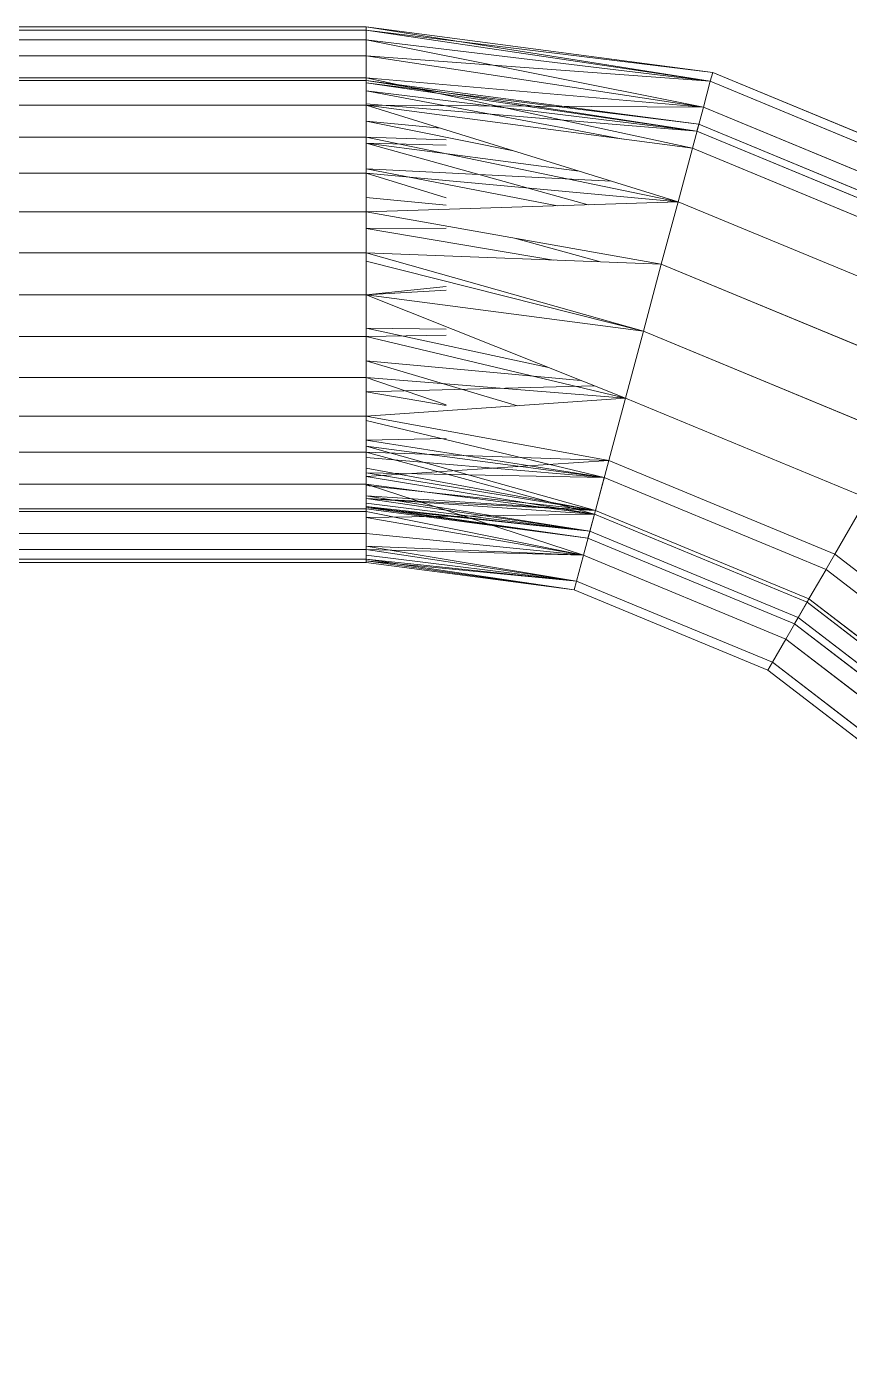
# Model space of a CAD drawing. Header units: centimetres. Extents: x -13689 to 3489, y -437 to 1921.
# Drawn here: x -2969.434 to -2967.899, y 188.8 to 191.3 of the extents above; entities that cross this region are included whole.
import ezdxf

# ---------------------------------------------------------------- set-up
doc = ezdxf.new("R2010")
doc.units = ezdxf.units.CM
doc.layers.add('M-EQPM', color=7, linetype='Continuous', lineweight=9)

# ---------------------------------------------------------------- blocks, each defined once
blk = doc.blocks.new('EQ-05-007 - EQ-05-007_dwg_Agrupar_308-V23-Sección 3-2')
at = {"layer": 'M-EQPM', "color": 136, "true_color": 0x007f7f}
for p, q in [((-2101.6775, 191.3), (-2104.9105, 191.3)), ((-2101.6775, 191.3), (-2104.9105, 191.3)), ((-2101.6775, 191.2938), (-2104.9105, 191.2938)), ((-2101.6775, 191.2755), (-2104.9105, 191.2755)), ((-2101.0305, 191.2148), (-2101.6775, 191.3)), ((-2101.0349, 191.1984), (-2101.6775, 191.3)), ((-2101.6775, 191.3), (-2101.6775, 191.2938)), ((-2101.0349, 191.1984), (-2101.6775, 191.2938)), ((-2101.6775, 191.2755), (-2101.6775, 191.2938)), ((-2101.0305, 191.2148), (-2101.6775, 191.2938)), ((-2101.6775, 191.2938), (-2101.0349, 191.1984)), ((-2101.6775, 191.2455), (-2101.6775, 191.2755)), ((-2101.0349, 191.1984), (-2101.6775, 191.2755)), ((-2101.0349, 191.1984), (-2101.6775, 191.2755)), ((-2101.6775, 191.2755), (-2101.0478, 191.1501)), ((-2101.6775, 191.2455), (-2104.9105, 191.2455)), ((-2101.6775, 191.2045), (-2101.6775, 191.2455)), ((-2101.0478, 191.1501), (-2101.6775, 191.2455)), ((-2101.6775, 191.2455), (-2101.0349, 191.1984)), ((-2101.0478, 191.1501), (-2101.6775, 191.2455)), ((-2101.6775, 191.2045), (-2104.9105, 191.2045)), ((-2101.6775, 191.1536), (-2101.6775, 191.2045)), ((-2101.0684, 191.0734), (-2101.6775, 191.2045)), ((-2101.6775, 191.2045), (-2101.0478, 191.1501)), ((-2101.0478, 191.1501), (-2101.6775, 191.2045)), ((-2101.0349, 191.1984), (-2101.0305, 191.2148)), ((-2101.0305, 191.2148), (-2101.0349, 191.1984)), ((-2101.0305, 191.2148), (-2100.4275, 190.9651)), ((-2101.6775, 191.2), (-2104.9105, 191.2)), ((-2101.0563, 191.1182), (-2101.6775, 191.2)), ((-2101.0599, 191.1051), (-2101.6775, 191.2)), ((-2101.0599, 191.1051), (-2101.6775, 191.1951)), ((-2101.0563, 191.1182), (-2101.6775, 191.1951)), ((-2101.6775, 191.1951), (-2101.0599, 191.1051)), ((-2101.0599, 191.1051), (-2101.6775, 191.1804)), ((-2101.0599, 191.1051), (-2101.6775, 191.1804)), ((-2101.6775, 191.1804), (-2101.1978, 191.0904)), ((-2101.6775, 191.1804), (-2101.1978, 191.0904)), ((-2101.0599, 191.1051), (-2101.6775, 191.1804)), ((-2101.0478, 191.1501), (-2101.0349, 191.1984)), ((-2101.0349, 191.1984), (-2101.0478, 191.1501)), ((-2101.0349, 191.1984), (-2100.436, 190.9503)), ((-2101.0349, 191.1984), (-2100.436, 190.9503)), ((-2101.6775, 191.1536), (-2104.9105, 191.1536)), ((-2101.6775, 191.1564), (-2101.0599, 191.1051)), ((-2101.0599, 191.1051), (-2101.6775, 191.1564)), ((-2101.0952, 190.9733), (-2101.6775, 191.1536)), ((-2101.6775, 191.0939), (-2101.6775, 191.1536)), ((-2101.6775, 191.1536), (-2101.0684, 191.0734)), ((-2101.0478, 191.1501), (-2101.6775, 191.1536)), ((-2101.0684, 191.0734), (-2101.0478, 191.1501)), ((-2101.0478, 191.1501), (-2101.0684, 191.0734)), ((-2101.0478, 191.1501), (-2100.461, 190.9071)), ((-2101.0478, 191.1501), (-2100.461, 190.9071)), ((-2101.4023, 191.0684), (-2101.6775, 191.1236)), ((-2101.6775, 191.1236), (-2101.5385, 191.1105)), ((-2101.5385, 191.1105), (-2101.6775, 191.1236)), ((-2101.6775, 191.1236), (-2101.5385, 191.1105)), ((-2101.4023, 191.0684), (-2101.6775, 191.1236)), ((-2101.6775, 191.1236), (-2101.5385, 191.1105)), ((-2101.5385, 191.1105), (-2101.6775, 191.1236)), ((-2101.0599, 191.1051), (-2101.0563, 191.1182)), ((-2101.0563, 191.1182), (-2101.0599, 191.1051)), ((-2101.0599, 191.1051), (-2100.4843, 190.8667)), ((-2101.0599, 191.1051), (-2100.4843, 190.8667)), ((-2101.0563, 191.1182), (-2100.4775, 190.8785)), ((-2101.6775, 191.0939), (-2104.4573, 191.0939)), ((-2101.0952, 190.9733), (-2101.6775, 191.0939)), ((-2101.6775, 191.027), (-2101.6775, 191.0939)), ((-2101.5283, 191.0889), (-2101.6775, 191.0939)), ((-2101.6775, 191.0939), (-2101.0952, 190.9733)), ((-2101.5283, 191.0889), (-2101.6775, 191.0939)), ((-2101.6775, 191.0939), (-2101.5283, 191.0889)), ((-2101.0952, 190.9733), (-2101.6775, 191.0939)), ((-2101.2628, 190.9679), (-2101.6775, 191.0828)), ((-2101.6775, 191.0828), (-2101.2799, 191.0305)), ((-2101.5283, 191.0788), (-2101.6775, 191.0828)), ((-2101.6775, 191.0828), (-2101.2799, 191.0305)), ((-2101.6775, 191.0828), (-2101.2799, 191.0305)), ((-2101.2628, 190.9679), (-2101.6775, 191.0828)), ((-2101.6775, 191.0828), (-2101.5283, 191.0788)), ((-2101.2799, 191.0305), (-2101.6775, 191.0828)), ((-2101.0952, 190.9733), (-2101.0684, 191.0734)), ((-2101.0684, 191.0734), (-2100.5007, 190.8382)), ((-2101.6775, 191.027), (-2104.1894, 191.027)), ((-2101.3203, 190.9661), (-2101.6775, 191.0351)), ((-2101.2195, 191.0118), (-2101.6775, 191.0351)), ((-2101.6775, 191.0351), (-2101.3203, 190.9661)), ((-2101.6775, 191.0351), (-2101.3203, 190.9661)), ((-2101.6775, 191.0351), (-2101.3203, 190.9661)), ((-2101.6775, 191.0351), (-2101.3203, 190.9661)), ((-2101.6775, 191.0351), (-2101.2195, 191.0118)), ((-2101.6775, 190.9545), (-2101.6775, 191.027)), ((-2101.0952, 190.9733), (-2101.6775, 191.027)), ((-2101.0952, 190.9733), (-2101.6775, 191.027)), ((-2101.6775, 191.027), (-2101.5283, 190.9809)), ((-2101.0952, 190.9733), (-2101.6775, 191.027)), ((-2101.5283, 190.9668), (-2101.6775, 190.9816)), ((-2101.5283, 190.9668), (-2101.6775, 190.9816)), ((-2101.5283, 190.9668), (-2101.6775, 190.9816)), ((-2101.5283, 190.9668), (-2101.6775, 190.9816)), ((-2101.5283, 190.9668), (-2101.6775, 190.9816)), ((-2101.5283, 190.9668), (-2101.6775, 190.9816)), ((-2101.6775, 190.9545), (-2103.9566, 190.9545)), ((-2101.6775, 190.9545), (-2101.0952, 190.9733)), ((-2101.6775, 190.8782), (-2101.6775, 190.9545)), ((-2101.1264, 190.8569), (-2101.6775, 190.9545)), ((-2101.1264, 190.8569), (-2101.0952, 190.9733)), ((-2101.0952, 190.9733), (-2100.5525, 190.7486)), ((-2101.0952, 190.9733), (-2100.5525, 190.7486)), ((-2101.0952, 190.9733), (-2100.5525, 190.7486)), ((-2101.6775, 190.9236), (-2101.5283, 190.924)), ((-2101.6775, 190.9236), (-2101.5283, 190.924)), ((-2101.3277, 190.8647), (-2101.6775, 190.9236)), ((-2101.3277, 190.8647), (-2101.6775, 190.9236)), ((-2101.3277, 190.8647), (-2101.6775, 190.9236)), ((-2101.6775, 190.9236), (-2101.3277, 190.8647)), ((-2101.3277, 190.8647), (-2101.6775, 190.9236)), ((-2101.4007, 190.9055), (-2101.24, 190.8613)), ((-2101.24, 190.8613), (-2101.4007, 190.9055)), ((-2101.4007, 190.9055), (-2101.24, 190.8613)), ((-2101.6775, 190.8782), (-2103.6022, 190.8782)), ((-2101.6775, 190.8), (-2101.6775, 190.8782)), ((-2101.1599, 190.7319), (-2101.6775, 190.8782)), ((-2101.6775, 190.8782), (-2101.1264, 190.8569)), ((-2101.6775, 190.8782), (-2101.1264, 190.8569)), ((-2101.1599, 190.7319), (-2101.6775, 190.8626)), ((-2101.6775, 190.8626), (-2101.1599, 190.7319)), ((-2101.6775, 190.8626), (-2101.1599, 190.7319)), ((-2101.1599, 190.7319), (-2101.1264, 190.8569)), ((-2101.1264, 190.8569), (-2101.1599, 190.7319)), ((-2101.1264, 190.8569), (-2100.6128, 190.6441)), ((-2101.5283, 190.8154), (-2101.6775, 190.8)), ((-2101.6775, 190.8), (-2101.5283, 190.8154)), ((-2101.5283, 190.8154), (-2101.6775, 190.8)), ((-2101.5283, 190.8087), (-2101.6775, 190.8)), ((-2101.6775, 190.8), (-2101.5283, 190.8087)), ((-2101.5283, 190.8087), (-2101.6775, 190.8)), ((-2101.6775, 190.8), (-2103.5297, 190.8)), ((-2101.1934, 190.6069), (-2101.6775, 190.8)), ((-2101.6775, 190.7218), (-2101.6775, 190.8)), ((-2101.6775, 190.8), (-2101.1599, 190.7319)), ((-2101.3372, 190.6642), (-2101.6775, 190.7374)), ((-2101.5283, 190.7358), (-2101.6775, 190.7374)), ((-2101.6775, 190.7374), (-2101.3372, 190.6642)), ((-2101.3372, 190.6642), (-2101.6775, 190.7374)), ((-2101.3372, 190.6642), (-2101.6775, 190.7374)), ((-2101.6775, 190.7374), (-2101.3372, 190.6642)), ((-2101.6775, 190.7374), (-2101.5283, 190.7358)), ((-2101.1934, 190.6069), (-2101.1599, 190.7319)), ((-2101.1599, 190.7319), (-2100.6775, 190.5321)), ((-2101.6775, 190.7218), (-2103.4572, 190.7218)), ((-2101.5283, 190.7247), (-2101.6775, 190.7218)), ((-2101.1934, 190.6069), (-2101.6775, 190.7218)), ((-2101.6775, 190.6455), (-2101.6775, 190.7218)), ((-2101.6775, 190.7218), (-2101.1934, 190.6069)), ((-2101.1934, 190.6069), (-2101.6775, 190.7218)), ((-2101.6775, 190.7218), (-2101.1934, 190.6069)), ((-2101.2765, 190.64), (-2101.6775, 190.6764)), ((-2101.2765, 190.64), (-2101.6775, 190.6764)), ((-2101.6775, 190.6764), (-2101.3947, 190.5928)), ((-2101.6775, 190.6764), (-2101.2765, 190.64)), ((-2101.6775, 190.6764), (-2101.2765, 190.64)), ((-2101.2765, 190.64), (-2101.6775, 190.6764)), ((-2101.3947, 190.5928), (-2101.6775, 190.6764)), ((-2101.6775, 190.6455), (-2103.3865, 190.6455)), ((-2101.6775, 190.573), (-2101.6775, 190.6455)), ((-2101.1934, 190.6069), (-2101.6775, 190.6455)), ((-2101.1934, 190.6069), (-2101.6775, 190.6455)), ((-2101.6775, 190.6455), (-2101.5283, 190.5944)), ((-2101.1934, 190.6069), (-2101.6775, 190.6455)), ((-2101.1934, 190.6069), (-2101.6775, 190.6455)), ((-2101.6775, 190.6184), (-2101.2516, 190.6301)), ((-2101.2516, 190.6301), (-2101.6775, 190.6184)), ((-2101.5283, 190.5929), (-2101.6775, 190.6184)), ((-2101.5283, 190.5929), (-2101.6775, 190.6184)), ((-2101.5283, 190.5929), (-2101.6775, 190.6184)), ((-2101.5283, 190.5929), (-2101.6775, 190.6184)), ((-2101.6775, 190.6184), (-2101.5283, 190.5929)), ((-2101.6775, 190.573), (-2101.1934, 190.6069)), ((-2101.2246, 190.4904), (-2101.1934, 190.6069)), ((-2101.1934, 190.6069), (-2100.7422, 190.42)), ((-2101.6775, 190.573), (-2103.2917, 190.573)), ((-2101.6775, 190.5061), (-2101.6775, 190.573)), ((-2101.2246, 190.4904), (-2101.6775, 190.573)), ((-2101.2331, 190.4586), (-2101.6775, 190.5649)), ((-2101.2331, 190.4586), (-2101.6775, 190.5649)), ((-2101.5283, 190.5317), (-2101.6775, 190.5285)), ((-2101.5283, 190.5317), (-2101.6775, 190.5285)), ((-2101.6775, 190.5285), (-2101.2331, 190.4586)), ((-2101.6775, 190.5285), (-2101.2331, 190.4586)), ((-2101.6775, 190.5061), (-2103.1471, 190.5061)), ((-2101.2495, 190.3972), (-2101.6775, 190.5172)), ((-2101.2331, 190.4586), (-2101.6775, 190.5172)), ((-2101.2514, 190.3903), (-2101.6775, 190.5061)), ((-2101.6775, 190.4464), (-2101.6775, 190.5061)), ((-2101.6775, 190.5061), (-2101.2246, 190.4904)), ((-2101.2246, 190.4904), (-2101.6775, 190.5061)), ((-2101.6775, 190.5061), (-2101.2246, 190.4904)), ((-2101.2331, 190.4586), (-2101.6775, 190.4958)), ((-2101.2246, 190.4904), (-2101.6775, 190.4606)), ((-2101.2495, 190.3972), (-2101.6775, 190.4764)), ((-2101.2514, 190.3903), (-2101.2246, 190.4904)), ((-2101.2246, 190.4904), (-2101.2514, 190.3903)), ((-2101.2246, 190.4904), (-2100.8025, 190.3155)), ((-2101.2331, 190.4586), (-2101.6775, 190.4674)), ((-2101.6775, 190.4674), (-2101.2495, 190.3972)), ((-2101.2514, 190.3903), (-2101.6775, 190.4606)), ((-2101.2495, 190.3972), (-2101.2331, 190.4586)), ((-2101.2331, 190.4586), (-2101.2495, 190.3972)), ((-2101.2331, 190.4586), (-2100.8189, 190.2871)), ((-2101.2331, 190.4586), (-2100.8189, 190.2871)), ((-2101.2331, 190.4586), (-2100.8189, 190.2871)), ((-2101.2331, 190.4586), (-2100.8189, 190.2871)), ((-2101.6775, 190.4464), (-2103.1471, 190.4464)), ((-2101.2719, 190.3136), (-2101.6775, 190.4464)), ((-2101.6775, 190.3955), (-2101.6775, 190.4464)), ((-2101.2514, 190.3903), (-2101.6775, 190.4464)), ((-2101.2495, 190.3972), (-2101.6775, 190.4436)), ((-2101.2495, 190.3972), (-2101.6775, 190.4436)), ((-2101.6775, 190.4), (-2103.1187, 190.4)), ((-2101.2495, 190.3972), (-2101.6775, 190.4247)), ((-2101.6775, 190.4247), (-2101.2599, 190.3586)), ((-2101.2514, 190.3903), (-2101.6775, 190.4198)), ((-2101.2599, 190.3586), (-2101.6775, 190.4196)), ((-2101.6775, 190.4196), (-2101.2495, 190.3972)), ((-2101.2599, 190.3586), (-2101.6775, 190.4111)), ((-2101.2634, 190.3455), (-2101.6775, 190.4049)), ((-2101.6775, 190.4049), (-2101.2599, 190.3586)), ((-2101.2634, 190.3455), (-2101.6775, 190.4028)), ((-2101.2599, 190.3586), (-2101.6775, 190.4028)), ((-2101.2634, 190.3455), (-2101.6775, 190.4)), ((-2100.8025, 190.3155), (-2100.7422, 190.42)), ((-2101.6775, 190.3955), (-2103.1142, 190.3955)), ((-2101.2719, 190.3136), (-2101.6775, 190.3955)), ((-2101.6775, 190.3545), (-2101.6775, 190.3955)), ((-2101.2514, 190.3903), (-2101.6775, 190.3843)), ((-2101.2719, 190.3136), (-2101.6775, 190.3843)), ((-2101.2719, 190.3136), (-2101.2514, 190.3903)), ((-2101.2514, 190.3903), (-2101.2719, 190.3136)), ((-2101.2599, 190.3586), (-2101.2495, 190.3972)), ((-2101.2495, 190.3972), (-2101.2599, 190.3586)), ((-2101.2514, 190.3903), (-2100.8543, 190.2259)), ((-2101.2514, 190.3903), (-2100.8543, 190.2259)), ((-2101.2495, 190.3972), (-2100.8507, 190.2321)), ((-2101.2495, 190.3972), (-2100.8507, 190.2321)), ((-2101.6775, 190.3545), (-2103.0732, 190.3545)), ((-2101.6775, 190.3245), (-2101.6775, 190.3545)), ((-2101.2719, 190.3136), (-2101.6775, 190.3545)), ((-2101.2719, 190.3136), (-2101.6775, 190.3545)), ((-2101.2634, 190.3455), (-2101.2599, 190.3586)), ((-2101.2634, 190.3455), (-2101.2599, 190.3586)), ((-2101.2599, 190.3586), (-2100.8707, 190.1974)), ((-2101.2599, 190.3586), (-2100.8707, 190.1974)), ((-2101.2719, 190.3136), (-2101.6775, 190.3309)), ((-2101.6775, 190.3309), (-2101.2849, 190.2653)), ((-2101.2634, 190.3455), (-2100.8775, 190.1856)), ((-2101.6775, 190.3245), (-2103.0432, 190.3245)), ((-2101.6775, 190.3062), (-2103.0249, 190.3062)), ((-2101.6775, 190.3), (-2103.0187, 190.3)), ((-2101.6775, 190.3062), (-2101.6775, 190.3245)), ((-2101.2849, 190.2653), (-2101.6775, 190.3245)), ((-2101.6775, 190.3245), (-2101.2719, 190.3136)), ((-2101.2849, 190.2653), (-2101.6775, 190.3138)), ((-2101.2893, 190.2489), (-2101.6775, 190.3062)), ((-2101.6775, 190.3062), (-2101.6775, 190.3)), ((-2101.6775, 190.3062), (-2101.2849, 190.2653)), ((-2101.2893, 190.2489), (-2101.6775, 190.3035)), ((-2101.2849, 190.2653), (-2101.6775, 190.3035)), ((-2101.2849, 190.2653), (-2101.2719, 190.3136)), ((-2101.2719, 190.3136), (-2101.2849, 190.2653)), ((-2101.2719, 190.3136), (-2100.894, 190.1571)), ((-2101.2719, 190.3136), (-2100.894, 190.1571)), ((-2100.8543, 190.2259), (-2100.8025, 190.3155)), ((-2100.8025, 190.3155), (-2100.8543, 190.2259)), ((-2100.8025, 190.3155), (-2100.4401, 190.0374)), ((-2101.6775, 190.3), (-2103.0187, 190.3)), ((-2101.2893, 190.2489), (-2101.6775, 190.3)), ((-2100.8507, 190.2321), (-2100.8189, 190.2871)), ((-2100.8189, 190.2871), (-2100.8507, 190.2321)), ((-2100.8189, 190.2871), (-2100.4633, 190.0142)), ((-2100.8189, 190.2871), (-2100.4633, 190.0142)), ((-2100.4633, 190.0142), (-2100.8189, 190.2871)), ((-2100.8189, 190.2871), (-2100.4633, 190.0142)), ((-2101.2893, 190.2489), (-2101.2849, 190.2653)), ((-2101.2893, 190.2489), (-2101.2849, 190.2653)), ((-2101.2849, 190.2653), (-2100.919, 190.1138)), ((-2101.2849, 190.2653), (-2100.919, 190.1138)), ((-2101.2893, 190.2489), (-2100.9275, 190.099)), ((-2100.894, 190.1571), (-2100.8543, 190.2259)), ((-2100.8543, 190.2259), (-2100.894, 190.1571)), ((-2100.8707, 190.1974), (-2100.8507, 190.2321)), ((-2100.8507, 190.2321), (-2100.8707, 190.1974)), ((-2100.8543, 190.2259), (-2100.5133, 189.9642)), ((-2100.8543, 190.2259), (-2100.5133, 189.9642)), ((-2100.8507, 190.2321), (-2100.5082, 189.9693)), ((-2100.8507, 190.2321), (-2100.5082, 189.9693)), ((-2100.8707, 190.1974), (-2100.8775, 190.1856)), ((-2100.8775, 190.1856), (-2100.8707, 190.1974)), ((-2100.8775, 190.1856), (-2100.5461, 189.9314)), ((-2100.8707, 190.1974), (-2100.5365, 189.941)), ((-2100.8707, 190.1974), (-2100.5365, 189.941)), ((-2100.919, 190.1138), (-2100.894, 190.1571)), ((-2100.894, 190.1571), (-2100.919, 190.1138)), ((-2100.894, 190.1571), (-2100.5695, 189.908)), ((-2100.894, 190.1571), (-2100.5695, 189.908)), ((-2100.919, 190.1138), (-2100.9275, 190.099)), ((-2100.9275, 190.099), (-2100.919, 190.1138)), ((-2100.919, 190.1138), (-2100.6048, 189.8727)), ((-2100.919, 190.1138), (-2100.6048, 189.8727)), ((-2100.9275, 190.099), (-2100.6168, 189.8607))]:
    blk.add_line(p, q, dxfattribs=at)
at = {"layer": 'M-EQPM', "color": 136, "true_color": 0x007f7f, "flags": 128}
for points in [[(-2104.9105, 191.3), (-2101.6775, 191.3), (-2101.6775, 191.2938), (-2101.6775, 191.3), (-2101.0349, 191.1984), (-2101.6775, 191.3), (-2101.0305, 191.2148), (-2101.0349, 191.1984), (-2101.6775, 191.2938), (-2104.9105, 191.2938)], [(-2101.6775, 191.2938), (-2101.0349, 191.1984), (-2101.0305, 191.2148), (-2101.6775, 191.2938), (-2101.0305, 191.2148), (-2101.6775, 191.3)], [(-2099.6409, 189.9789), (-2100.0133, 190.4642), (-2099.9571, 190.5204), (-2100.461, 190.9071), (-2100.436, 190.9503), (-2101.0349, 191.1984), (-2101.6775, 191.2938), (-2101.6775, 191.2755), (-2104.9105, 191.2755)], [(-2104.9105, 191.2755), (-2101.6775, 191.2755), (-2101.6775, 191.2938), (-2104.9105, 191.2938)], [(-2104.9105, 191.2455), (-2101.6775, 191.2455), (-2101.6775, 191.2755), (-2101.0349, 191.1984), (-2101.0478, 191.1501), (-2100.461, 190.9071), (-2100.5007, 190.8382), (-2100.0133, 190.4642), (-2100.0865, 190.391)], [(-2100.0865, 190.391), (-2100.5525, 190.7486), (-2100.5007, 190.8382), (-2101.0684, 191.0734), (-2101.0478, 191.1501), (-2101.6775, 191.2455), (-2101.0349, 191.1984), (-2101.6775, 191.2755), (-2101.6775, 191.2455), (-2104.9105, 191.2455)], [(-2101.6775, 191.2938), (-2101.0349, 191.1984), (-2101.6775, 191.2755)], [(-2101.6775, 191.2755), (-2101.0349, 191.1984), (-2101.0305, 191.2148), (-2100.4275, 190.9651), (-2100.436, 190.9503), (-2099.9218, 190.5557), (-2099.9571, 190.5204), (-2099.6409, 190.1083)], [(-2099.6906, 190.2544), (-2099.9218, 190.5557), (-2099.9097, 190.5678), (-2100.4275, 190.9651), (-2100.436, 190.9503), (-2101.0349, 191.1984), (-2101.0478, 191.1501), (-2101.6775, 191.2755), (-2101.0478, 191.1501), (-2101.6775, 191.2455)], [(-2104.9105, 191.2045), (-2101.6775, 191.2045), (-2101.6775, 191.2455), (-2101.0478, 191.1501), (-2101.6775, 191.2045), (-2101.6775, 191.2455), (-2101.0349, 191.1984), (-2101.0478, 191.1501), (-2100.461, 190.9071), (-2100.5007, 190.8382), (-2100.0133, 190.4642), (-2100.0865, 190.391)], [(-2101.6775, 191.2455), (-2101.0478, 191.1501), (-2101.0349, 191.1984), (-2100.436, 190.9503), (-2100.4275, 190.9651), (-2099.9097, 190.5678), (-2099.9218, 190.5557), (-2099.6906, 190.2544)], [(-2100.0865, 190.391), (-2100.5525, 190.7486), (-2100.5007, 190.8382), (-2101.0684, 191.0734), (-2101.6775, 191.2045), (-2101.0684, 191.0734), (-2101.0478, 191.1501), (-2101.6775, 191.2045), (-2104.9105, 191.2045)], [(-2101.0684, 191.0734), (-2101.0478, 191.1501), (-2101.6775, 191.2045)], [(-2099.6693, 190.2544), (-2099.9097, 190.5678), (-2099.9218, 190.5557), (-2100.436, 190.9503), (-2100.461, 190.9071), (-2101.0478, 191.1501), (-2101.6775, 191.2045)], [(-2099.6409, 190.0324), (-2099.9901, 190.4874), (-2099.9805, 190.4971), (-2100.4775, 190.8785), (-2100.4843, 190.8667), (-2101.0599, 191.1051), (-2101.6775, 191.1951), (-2101.0563, 191.1182), (-2101.6775, 191.2)], [(-2101.6775, 191.2), (-2101.0599, 191.1051), (-2101.0563, 191.1182), (-2101.6775, 191.2), (-2101.0599, 191.1051), (-2101.6775, 191.1951)], [(-2101.0305, 191.2148), (-2101.0349, 191.1984), (-2100.436, 190.9503), (-2100.461, 190.9071), (-2099.9571, 190.5204), (-2100.0133, 190.4642), (-2099.6409, 189.9789)], [(-2099.6409, 190.1083), (-2099.9571, 190.5204), (-2099.9218, 190.5557), (-2100.436, 190.9503), (-2100.4275, 190.9651), (-2101.0305, 191.2148)], [(-2101.6775, 191.1951), (-2101.0563, 191.1182), (-2101.0599, 191.1051), (-2101.0563, 191.1182), (-2100.4775, 190.8785), (-2100.4843, 190.8667), (-2099.9901, 190.4874), (-2099.9805, 190.4971), (-2099.6409, 190.0546)], [(-2099.6409, 190.0546), (-2099.9805, 190.4971), (-2099.9901, 190.4874), (-2100.4843, 190.8667), (-2100.4775, 190.8785), (-2101.0563, 191.1182), (-2101.0599, 191.1051), (-2101.6775, 191.1951)], [(-2101.6775, 191.1951), (-2101.0599, 191.1051), (-2101.6775, 191.1804), (-2101.1978, 191.0904)], [(-2101.6775, 191.1804), (-2101.0599, 191.1051), (-2100.4843, 190.8667), (-2100.4775, 190.8785), (-2099.9805, 190.4971), (-2099.9901, 190.4874), (-2099.6409, 190.0324)], [(-2101.6775, 191.1804), (-2101.0599, 191.1051), (-2101.6775, 191.1564)], [(-2104.4573, 191.0939), (-2101.6775, 191.0939), (-2101.0952, 190.9733), (-2101.0684, 191.0734), (-2101.6775, 191.1536), (-2101.0952, 190.9733), (-2101.6775, 191.1536), (-2101.6775, 191.0939)], [(-2101.6775, 191.0939), (-2101.6775, 191.1536), (-2101.0684, 191.0734), (-2101.0952, 190.9733)], [(-2101.0684, 191.0734), (-2101.0478, 191.1501), (-2100.461, 190.9071), (-2100.436, 190.9503), (-2099.9218, 190.5557), (-2099.9097, 190.5678), (-2099.6693, 190.2544)], [(-2101.4023, 191.0684), (-2101.6775, 191.1236), (-2101.5385, 191.1105)], [(-2100.5043, 190.8321), (-2100.4843, 190.8667), (-2101.0599, 191.1051)], [(-2100.5043, 190.8321), (-2100.4843, 190.8667), (-2101.0599, 191.1051)], [(-2104.4573, 191.0939), (-2101.6775, 191.0939), (-2101.0952, 190.9733)], [(-2101.6775, 191.027), (-2101.0952, 190.9733), (-2101.6775, 191.0939)], [(-2101.2628, 190.9679), (-2101.6775, 191.0828), (-2101.2799, 191.0305)], [(-2101.5283, 191.0788), (-2101.6775, 191.0828), (-2101.2799, 191.0305)], [(-2103.9566, 190.9545), (-2101.6775, 190.9545), (-2101.6775, 191.027), (-2101.0952, 190.9733), (-2101.6775, 190.9545), (-2101.1264, 190.8569)], [(-2101.1264, 190.8569), (-2101.0952, 190.9733), (-2101.6775, 191.027), (-2101.6775, 190.9545), (-2103.9566, 190.9545)], [(-2101.2195, 191.0118), (-2101.6775, 191.0351), (-2101.3203, 190.9661)], [(-2101.1264, 190.8569), (-2101.6775, 190.9545), (-2101.6775, 190.8782), (-2103.6022, 190.8782)], [(-2101.1264, 190.8569), (-2101.0952, 190.9733), (-2101.6775, 190.9545), (-2101.6775, 190.8782)], [(-2101.3277, 190.8647), (-2101.6775, 190.9236), (-2101.5283, 190.924)], [(-2103.6022, 190.8782), (-2101.6775, 190.8782), (-2101.1264, 190.8569), (-2101.1599, 190.7319)], [(-2101.1599, 190.7319), (-2101.6775, 190.8), (-2101.6775, 190.8782), (-2101.6775, 190.8), (-2103.5297, 190.8)], [(-2100.6775, 190.5321), (-2100.6128, 190.6441), (-2101.1264, 190.8569)], [(-2100.6775, 190.5321), (-2100.6128, 190.6441), (-2101.1264, 190.8569)], [(-2103.5297, 190.8), (-2101.6775, 190.8), (-2101.6775, 190.7218), (-2101.6775, 190.8), (-2101.1934, 190.6069), (-2101.6775, 190.8), (-2101.1599, 190.7319)], [(-2101.1599, 190.7319), (-2101.1934, 190.6069), (-2101.6775, 190.7218), (-2101.6775, 190.6455), (-2103.3865, 190.6455)], [(-2101.5283, 190.7358), (-2101.6775, 190.7374), (-2101.3372, 190.6642)], [(-2100.4401, 190.0374), (-2100.8025, 190.3155), (-2100.7422, 190.42), (-2101.1934, 190.6069), (-2101.1599, 190.7319), (-2100.6775, 190.5321)], [(-2101.1599, 190.7319), (-2100.6775, 190.5321), (-2100.7422, 190.42), (-2100.3548, 190.1227), (-2100.4401, 190.0374), (-2100.162, 189.675), (-2100.2516, 189.6232), (-2100.0872, 189.2261), (-2100.1639, 189.2056), (-2100.153, 188.8), (-2100.123, 188.8), (-2100.123, 186.8)], [(-2103.3865, 190.6455), (-2101.6775, 190.6455), (-2101.6775, 190.7218), (-2103.4572, 190.7218)], [(-2103.2917, 190.573), (-2101.6775, 190.573), (-2101.6775, 190.6455), (-2101.1934, 190.6069), (-2101.2246, 190.4904), (-2100.8025, 190.3155), (-2100.8543, 190.2259), (-2100.5133, 189.9642), (-2100.5695, 189.908), (-2100.3205, 189.5835), (-2100.3637, 189.5585), (-2100.2122, 189.1926), (-2100.1639, 189.2056), (-2100.3205, 189.5835), (-2100.2516, 189.6232), (-2100.5133, 189.9642), (-2100.4401, 190.0374), (-2100.8025, 190.3155), (-2100.7422, 190.42), (-2101.1934, 190.6069), (-2101.6775, 190.7218), (-2103.4572, 190.7218)], [(-2101.2765, 190.64), (-2101.6775, 190.6764), (-2101.3947, 190.5928)], [(-2101.1934, 190.6069), (-2101.6775, 190.6455), (-2101.6775, 190.573), (-2103.2917, 190.573)], [(-2101.2516, 190.6301), (-2101.6775, 190.6184), (-2101.5283, 190.5929)], [(-2103.1142, 190.3955), (-2101.6775, 190.3955), (-2101.6775, 190.4464), (-2101.2719, 190.3136), (-2101.6775, 190.4464), (-2101.2514, 190.3903), (-2101.2719, 190.3136), (-2101.6775, 190.3955), (-2101.6775, 190.4464), (-2101.2514, 190.3903), (-2101.2719, 190.3136), (-2100.894, 190.1571), (-2100.919, 190.1138), (-2100.9275, 190.099), (-2101.2893, 190.2489), (-2101.2849, 190.2653), (-2100.919, 190.1138), (-2100.6048, 189.8727)], [(-2100.5695, 189.908), (-2100.894, 190.1571), (-2100.8543, 190.2259), (-2101.2514, 190.3903), (-2101.6775, 190.5061), (-2101.6775, 190.573), (-2101.2246, 190.4904), (-2101.2514, 190.3903), (-2100.8543, 190.2259), (-2100.894, 190.1571), (-2100.5695, 189.908)], [(-2100.6168, 189.8607), (-2100.9275, 190.099), (-2100.919, 190.1138), (-2100.6048, 189.8727)], [(-2100.5133, 189.9642), (-2100.8543, 190.2259), (-2100.8025, 190.3155), (-2101.2246, 190.4904), (-2101.1934, 190.6069)], [(-2103.1471, 190.4464), (-2101.6775, 190.4464), (-2101.6775, 190.5061), (-2101.2246, 190.4904), (-2101.6775, 190.573), (-2101.6775, 190.5061), (-2103.1471, 190.5061)], [(-2101.6775, 190.4764), (-2101.2495, 190.3972), (-2101.6775, 190.5172), (-2101.2331, 190.4586), (-2101.6775, 190.5649)], [(-2101.5283, 190.5317), (-2101.6775, 190.5285), (-2101.2331, 190.4586), (-2101.2495, 190.3972), (-2101.6775, 190.4674), (-2101.2331, 190.4586), (-2101.6775, 190.4958)], [(-2103.1471, 190.5061), (-2101.6775, 190.5061), (-2101.2246, 190.4904), (-2101.2514, 190.3903), (-2101.6775, 190.5061), (-2101.6775, 190.4464), (-2103.1471, 190.4464)], [(-2101.6775, 190.4606), (-2101.2246, 190.4904), (-2101.6775, 190.4606), (-2101.2514, 190.3903), (-2101.2246, 190.4904), (-2101.6775, 190.5061)], [(-2101.6775, 190.4958), (-2101.2331, 190.4586), (-2100.8189, 190.2871), (-2100.8507, 190.2321), (-2100.5082, 189.9693), (-2100.4633, 190.0142), (-2100.1904, 189.6586), (-2100.2455, 189.6268), (-2100.0803, 189.228), (-2100.0189, 189.2444)], [(-2101.6775, 190.4606), (-2101.2514, 190.3903), (-2101.2246, 190.4904)], [(-2101.6775, 190.4764), (-2101.2495, 190.3972), (-2101.2331, 190.4586), (-2100.8189, 190.2871), (-2100.8507, 190.2321), (-2100.5082, 189.9693), (-2100.4633, 190.0142), (-2100.1904, 189.6586), (-2100.2455, 189.6268), (-2100.0803, 189.228), (-2100.0011, 188.8)], [(-2100.0803, 189.228), (-2100.0189, 189.2444), (-2100.1904, 189.6586), (-2100.2455, 189.6268), (-2100.5082, 189.9693), (-2100.4633, 190.0142), (-2100.8189, 190.2871), (-2100.8507, 190.2321), (-2101.2495, 190.3972), (-2101.6775, 190.4436), (-2101.2495, 190.3972), (-2101.6775, 190.4196), (-2101.2599, 190.3586), (-2101.6775, 190.4196)], [(-2099.9603, 188.8), (-2100.0189, 189.2444), (-2100.1904, 189.6586), (-2100.2455, 189.6268), (-2100.5082, 189.9693), (-2100.4633, 190.0142), (-2100.8189, 190.2871), (-2100.8507, 190.2321), (-2101.2495, 190.3972), (-2101.6775, 190.4436)], [(-2101.6775, 190.4111), (-2101.2599, 190.3586), (-2101.6775, 190.4247), (-2101.2495, 190.3972), (-2101.6775, 190.4436)], [(-2101.6775, 190.4247), (-2101.2495, 190.3972), (-2101.2599, 190.3586), (-2100.8707, 190.1974), (-2100.5365, 189.941), (-2100.5461, 189.9314), (-2100.5365, 189.941), (-2100.2801, 189.6068), (-2100.2919, 189.6), (-2100.5461, 189.9314), (-2100.5365, 189.941), (-2100.2801, 189.6068), (-2100.2919, 189.6), (-2100.2801, 189.6068), (-2100.1189, 189.2176), (-2100.0726, 188.8)], [(-2101.6775, 190.4247), (-2101.2599, 190.3586), (-2101.2495, 190.3972), (-2100.8507, 190.2321), (-2100.8707, 190.1974), (-2100.5365, 189.941), (-2100.5082, 189.9693), (-2100.2455, 189.6268), (-2100.2801, 189.6068), (-2100.1189, 189.2176), (-2100.0803, 189.228), (-2100.1189, 189.2176), (-2100.0339, 188.8)], [(-2100.8025, 190.3155), (-2100.8543, 190.2259), (-2101.2514, 190.3903), (-2101.6775, 190.4198), (-2101.2514, 190.3903), (-2101.2719, 190.3136), (-2101.6775, 190.3843), (-2101.2514, 190.3903), (-2101.6775, 190.3843)], [(-2101.6775, 190.4049), (-2101.2599, 190.3586), (-2101.2495, 190.3972), (-2101.6775, 190.4196)], [(-2100.0339, 188.8), (-2100.0803, 189.228), (-2100.2455, 189.6268), (-2100.2801, 189.6068), (-2100.5365, 189.941), (-2100.5082, 189.9693), (-2100.8507, 190.2321), (-2100.8707, 190.1974), (-2101.2599, 190.3586), (-2101.6775, 190.4111)], [(-2100.5461, 189.9314), (-2100.8775, 190.1856), (-2100.8707, 190.1974), (-2100.8775, 190.1856), (-2100.8707, 190.1974), (-2100.8507, 190.2321), (-2100.5082, 189.9693)], [(-2100.5365, 189.941), (-2100.8707, 190.1974), (-2100.5365, 189.941)], [(-2100.5461, 189.9314), (-2100.8775, 190.1856), (-2101.2634, 190.3455), (-2101.2599, 190.3586), (-2101.2634, 190.3455), (-2101.6775, 190.4049)], [(-2103.1142, 190.3955), (-2101.6775, 190.3955), (-2101.2719, 190.3136), (-2100.894, 190.1571), (-2100.919, 190.1138), (-2101.2849, 190.2653), (-2101.2719, 190.3136), (-2101.6775, 190.3545), (-2101.6775, 190.3245), (-2103.0432, 190.3245)], [(-2101.6775, 190.3545), (-2101.2719, 190.3136), (-2101.2514, 190.3903), (-2100.8543, 190.2259), (-2100.8025, 190.3155)], [(-2101.6775, 190.3843), (-2101.2719, 190.3136), (-2101.6775, 190.3545)], [(-2103.0432, 190.3245), (-2101.6775, 190.3245), (-2101.2849, 190.2653), (-2101.2719, 190.3136), (-2101.6775, 190.3245), (-2101.2719, 190.3136), (-2101.6775, 190.3545), (-2101.6775, 190.3245), (-2101.6775, 190.3062), (-2101.2849, 190.2653), (-2101.6775, 190.3245), (-2101.6775, 190.3062), (-2103.0249, 190.3062)], [(-2101.6775, 190.3309), (-2101.2849, 190.2653), (-2101.6775, 190.3138)], [(-2100.4401, 190.0374), (-2100.5133, 189.9642), (-2100.8543, 190.2259), (-2100.894, 190.1571), (-2101.2719, 190.3136), (-2101.6775, 190.3309), (-2101.2719, 190.3136), (-2101.2849, 190.2653), (-2101.6775, 190.3309)], [(-2103.0249, 190.3062), (-2101.6775, 190.3062), (-2101.2849, 190.2653), (-2101.2893, 190.2489), (-2101.6775, 190.3062), (-2101.2893, 190.2489), (-2101.6775, 190.3), (-2101.6775, 190.3062), (-2101.6775, 190.3), (-2103.0187, 190.3)], [(-2101.6775, 190.3138), (-2101.2849, 190.2653), (-2101.2719, 190.3136), (-2100.894, 190.1571), (-2100.8543, 190.2259), (-2100.5133, 189.9642), (-2100.4401, 190.0374)], [(-2101.6775, 190.3035), (-2101.2893, 190.2489), (-2101.6775, 190.3)], [(-2100.162, 189.675), (-2100.2516, 189.6232), (-2100.5133, 189.9642), (-2100.5695, 189.908), (-2100.894, 190.1571), (-2100.919, 190.1138), (-2101.2849, 190.2653), (-2101.6775, 190.3035)], [(-2101.2893, 190.2489), (-2101.2849, 190.2653), (-2100.919, 190.1138), (-2100.894, 190.1571), (-2100.5695, 189.908), (-2100.5133, 189.9642), (-2100.2516, 189.6232), (-2100.162, 189.675)], [(-2099.9871, 189.2529), (-2100.0872, 189.2261), (-2100.2516, 189.6232), (-2100.3205, 189.5835), (-2100.5695, 189.908), (-2100.6048, 189.8727), (-2100.919, 190.1138), (-2100.9275, 190.099), (-2101.2893, 190.2489)]]:
    blk.add_lwpolyline(points, dxfattribs=at)
for points in [[(-2104.9105, 191.1536), (-2101.6775, 191.1536), (-2101.6775, 191.2045), (-2101.6775, 191.1536)], [(-2101.6775, 191.1536), (-2101.0478, 191.1501)], [(-2104.1894, 191.027), (-2101.6775, 191.027), (-2101.6775, 191.0939), (-2101.6775, 191.027)], [(-2101.5283, 190.9809), (-2101.6775, 191.027)], [(-2101.1599, 190.7319), (-2101.6775, 190.8782)], [(-2101.5283, 190.7247), (-2101.6775, 190.7218)], [(-2101.5283, 190.5944), (-2101.6775, 190.6455)], [(-2101.1934, 190.6069), (-2101.6775, 190.573)], [(-2101.6775, 190.5172), (-2101.2331, 190.4586), (-2101.2495, 190.3972)], [(-2101.6775, 190.4674), (-2101.2495, 190.3972), (-2101.2331, 190.4586)], [(-2101.6775, 190.4), (-2101.2634, 190.3455), (-2101.6775, 190.4049), (-2101.2599, 190.3586), (-2101.2495, 190.3972), (-2100.8507, 190.2321), (-2100.8707, 190.1974), (-2101.2599, 190.3586), (-2100.8707, 190.1974), (-2100.8775, 190.1856), (-2101.2634, 190.3455), (-2101.2599, 190.3586), (-2101.6775, 190.4028), (-2101.2634, 190.3455)], [(-2101.6775, 190.4028), (-2101.2634, 190.3455), (-2101.2599, 190.3586)], [(-2103.0732, 190.3545), (-2101.6775, 190.3545), (-2101.6775, 190.3955), (-2101.6775, 190.3545)], [(-2101.6775, 190.3035), (-2101.2893, 190.2489), (-2101.2849, 190.2653)], [(-2100.6168, 189.8607), (-2100.6048, 189.8727), (-2100.6168, 189.8607), (-2100.3785, 189.55), (-2100.3637, 189.5585), (-2100.3205, 189.5835), (-2100.1639, 189.2056), (-2100.2122, 189.1926), (-2100.3637, 189.5585), (-2100.6048, 189.8727), (-2100.919, 190.1138), (-2100.9275, 190.099)]]:
    blk.add_lwpolyline(points, close=True, dxfattribs=at)
blk = doc.blocks.new('EQ-05-007 - EQ-05-007_dwg_011_ENZUNCHADOR_dwg-V24-Sección 3-2')
blk.add_blockref('EQ-05-007 - EQ-05-007_dwg_Agrupar_308-V23-Sección 3-2', (0, 0))
blk = doc.blocks.new('EQ-05-007 - EQ-05-007_dwg-V25-Sección 3-2')
blk.add_blockref('EQ-05-007 - EQ-05-007_dwg_011_ENZUNCHADOR_dwg-V24-Sección 3-2', (0, 0))
blk = doc.blocks.new('EQ-05-007 - EQ-05-007-V26-Sección 3-2')
blk.add_blockref('EQ-05-007 - EQ-05-007_dwg-V25-Sección 3-2', (0, 0))
blk = doc.blocks.new('PQ_RVR_MEP-01_ZZ_ZZ_MO_T_A_rvt-2-Sección 3-2')
at = {"layer": 'M-EQPM', "lineweight": 9}
blk.add_blockref('EQ-05-007 - EQ-05-007-V26-Sección 3-2', (0, 0), dxfattribs=at)

msp = doc.modelspace()

# ---------------------------------------------------------------- block references
at = {"lineweight": 5}
msp.add_blockref('PQ_RVR_MEP-01_ZZ_ZZ_MO_T_A_rvt-2-Sección 3-2', (-867.1233, 0), dxfattribs=at)

doc.saveas('drawing.dxf')
